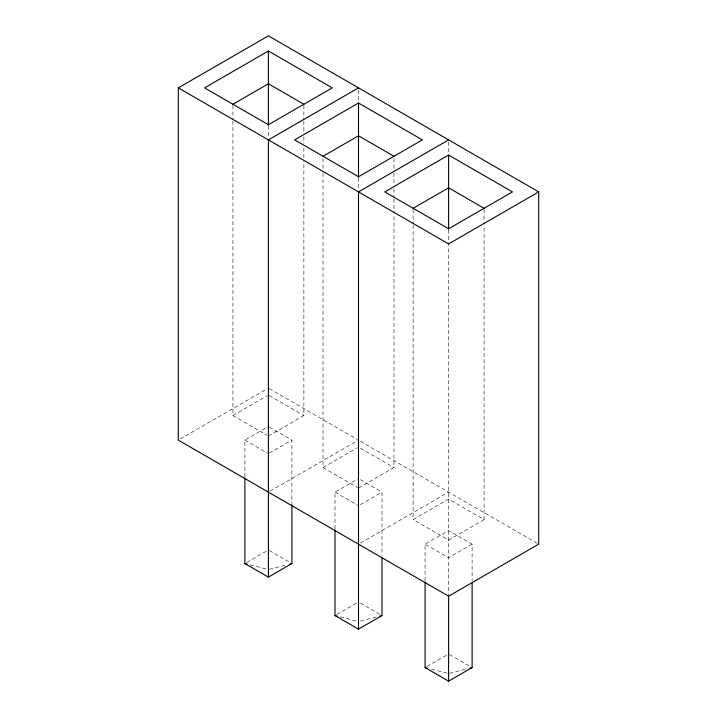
<?xml version="1.0" encoding="UTF-8"?>
<svg xmlns="http://www.w3.org/2000/svg" width="717" height="717" viewBox="0 0 717 717"><rect width="100%" height="100%" fill="white"/><g stroke="black" fill="none" stroke-linecap="round" stroke-linejoin="round"><path stroke-width="0.54" stroke-dasharray="3.58 2.69" d="M180.236 439.01L267.432 388.668M232.926 121.048L232.926 415.555L267.441 395.623M244.891 476.814L244.891 440.13L268.4 426.552M268.4 436.035L303.874 415.555L303.874 162.481M269.341 453.162L291.909 440.13L291.909 503.504M270.336 491.028L357.532 440.686M323.026 173.066L323.026 467.574L357.541 447.641M334.991 528.832L334.991 492.149L358.5 478.571M358.5 488.053L393.974 467.574L393.974 214.5M246.765 562.451L267.459 550.504M360.382 504.634L382.009 492.149L382.009 555.523M360.436 543.047L448.6 492.149M413.126 225.084L413.126 519.592L448.6 499.113L484.074 519.592L484.074 225.084M425.091 580.851L425.091 544.167L448.6 530.589L472.109 544.167L472.109 580.851M484.074 519.592L448.6 540.071L413.126 519.592M336.865 614.469L357.559 602.522M472.109 544.167L448.6 557.736L425.091 544.167M426.965 666.487L447.659 654.54M269.35 569.226L285.465 565.166M360.526 620.976L376.64 616.907M449.559 673.263L466.74 668.925M250.206 564.888L267.217 569.226M340.306 616.907L357.317 621.245M431.464 669.203L447.417 673.263M269.368 388.668L357.532 439.566M360.436 441.251L538.7 544.167M269.359 395.623L303.874 415.555M360.418 448.197L393.974 467.574M269.341 427.099L291.909 440.13M360.382 479.655L382.009 492.149M232.926 415.555L267.441 435.479M323.026 467.574L357.541 487.497M244.891 440.13L268.4 453.7M334.991 492.149L358.5 505.718M269.341 550.504L291.909 563.535M360.382 603.069L382.009 615.553M449.541 654.54L472.109 667.572M484.074 209.409L484.074 223.964M448.6 142.127L448.6 154.424M448.6 229.888L448.6 594.429M413.126 209.409L413.126 223.964M393.974 158.511L393.974 171.946M393.974 173.066L393.974 184.269M393.974 188.741L393.974 197.704M393.974 198.824L393.974 213.379M358.5 90.109L358.5 102.406M358.5 177.87L358.5 190.193M323.026 158.511L323.026 171.946M303.874 105.372L303.874 119.927M303.874 121.048L303.874 132.251M303.874 136.723L303.874 143.445M303.874 147.926L303.874 161.361M268.4 125.851L268.4 138.166M232.926 105.372L232.926 119.927"/><path stroke-width="1.08" d="M178.3 87.868L268.4 35.85L538.7 191.905L538.7 544.167L448.6 596.186L178.3 440.13L178.3 87.868L448.6 243.923L538.7 191.905M268.4 51.006L204.551 87.868L268.4 124.731L332.249 87.868L268.4 51.006L268.4 125.206M232.926 104.252L268.4 83.772L303.874 104.252M358.5 87.868L268.4 139.887L268.4 577.113L244.891 563.535L244.891 477.925M358.5 103.024L294.651 139.887L358.5 176.749L422.349 139.887L358.5 103.024L358.5 177.224M323.026 156.27L358.5 135.791L393.974 156.27M448.6 139.887L358.5 191.905L358.5 629.132L334.991 615.553L334.991 529.944M448.6 155.042L384.751 191.905L448.6 228.768L512.449 191.905L448.6 155.042L448.6 229.243M413.126 208.288L448.6 187.809L484.074 208.288M268.4 577.113L291.909 563.535L291.909 504.616M358.5 629.132L382.009 615.553L382.009 557.745M425.091 581.971L425.091 667.572L448.6 681.15L472.109 667.572L472.109 583.082M289.767 564.082L291.909 563.535M379.867 616.1L382.009 615.553M469.967 668.119L472.109 667.572M244.891 563.535L247.015 564.082M334.991 615.553L337.115 616.1M425.091 667.572L427.215 668.119M448.6 595.54L448.6 681.15"/></g></svg>
